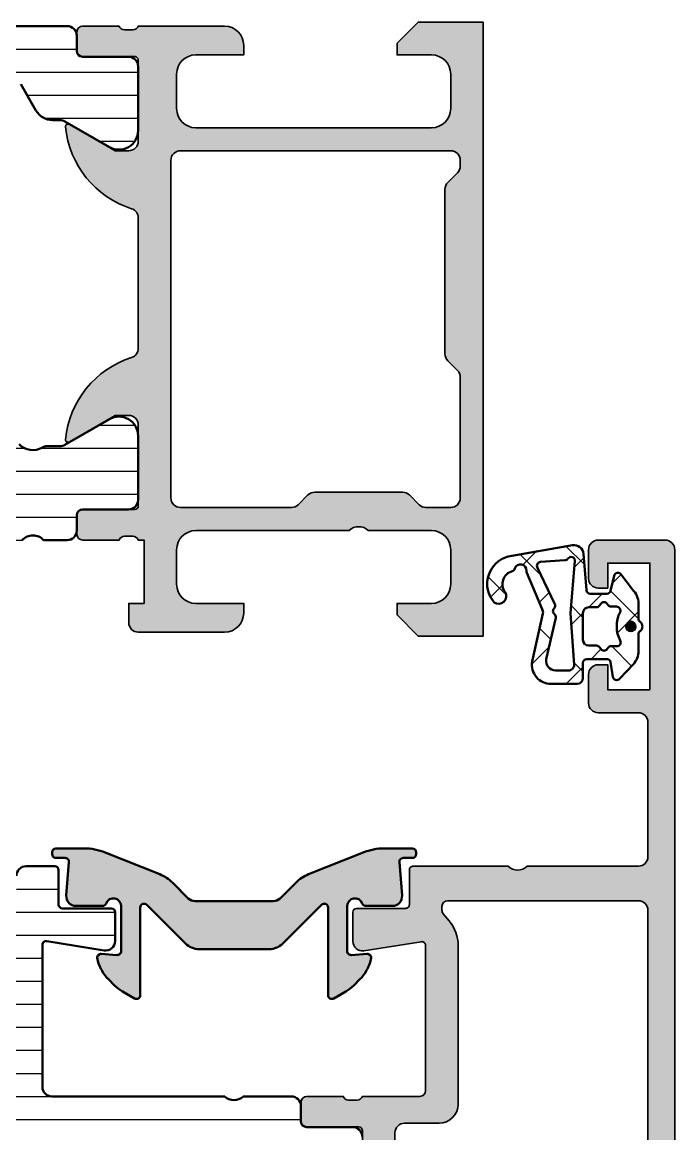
# Model space of a CAD drawing. Header units: millimetres. Extents: x 31 to 106, y 145 to 245.
# Drawn here: x 72.3 to 106.3, y 187.4 to 245.3 of the extents above; entities that cross this region are included whole.
import ezdxf

# ---------------------------------------------------------------- set-up
doc = ezdxf.new("R2010")
doc.units = ezdxf.units.MM
doc.linetypes.add('Durchgehend', pattern=[0])
for name, color, linetype, lineweight in [('S03_AL_Kontur', 255, 'Continuous', 35), ('S04_AL_Schraffur', 253, 'Continuous', 25), ('S05_EPDM_Kontur', 31, 'Continuous', 50), ('S06_EPDM_Schraffur', 43, 'Continuous', 25), ('S07_Isolation_Kontur', 91, 'Continuous', 50), ('S08_Isolation_Schraffur', 103, 'Continuous', 25), ('S09_KS_Kontur', 254, 'Continuous', 50), ('S23_Konstruktion_025', 7, 'Durchgehend', 25), ('S24_Konstruktion_050', 7, 'Durchgehend', 50), ('S27_Grau_13', 151, 'Continuous', 25)]:
    doc.layers.add(name, color=color, linetype=linetype, lineweight=lineweight)

msp = doc.modelspace()

# ---------------------------------------------------------------- hatches: boundary and pattern name
at = {"layer": 'S04_AL_Schraffur'}
h = msp.add_hatch(color=256, dxfattribs=at)
h.dxf.hatch_style = 1
h.paths.add_polyline_path([(96.31769418038735, 245.3286561877125), (92.91769418038736, 245.3286561877125), (91.81769418038735, 244.2286561877125), (91.81769418038735, 243.6286561877125), (93.61769418038735, 243.6286561877125, -0.4142135623730952), (94.61769418038735, 242.6286561877125), (94.61769418038735, 240.8286561877125, -0.4142135623730951), (93.61769418038735, 239.8286561877125), (81.31769418038735, 239.8286561877125, -0.4142135623730949), (80.31769418038735, 240.8286561877125), (80.31769418038735, 242.6286561877125, -0.4142135623730941), (81.31769418038735, 243.6286561877125), (83.81769418038735, 243.6286561877125), (83.81769418038735, 244.1286561877125, 0.4142135623730947), (82.81769418038735, 245.1286561877125), (78.31769418038735, 245.1286561877125, -0.3178372451957805), (78.03485146791273, 244.9286561877125), (77.60053689286197, 244.9286561877125, -0.3178372451957878), (77.31769418038735, 245.1286561877125), (75.41769418038739, 245.1286561877125, 0.4142135623730951), (75.11769418038735, 244.8286561877125), (75.11769418038736, 243.8386561877126, 0.4142135623730951), (75.4176941803874, 243.5386561877125), (78.11769418038735, 243.5386561877125, -0.4142135623730951), (78.31769418038735, 243.3386561877125), (78.31769418038735, 239.1286561877125, -0.4142135623730941), (77.81769418038735, 238.6286561877125), (77.11769418038736, 238.6286561877125), (74.7248738573598, 240.0101516453349, 0.6105378334010371), (74.51835869263799, 239.8770041083077, 0.2992013024098273), (77.97011316782806, 235.6048583005465, -0.3261337620560271), (78.31769418038735, 235.1286561877125), (78.31769418038735, 228.3286561877125, -0.3261337620560255), (77.97011316782806, 227.8524540748785, 0.2992013024098273), (74.51835869263799, 223.5803082671174, 0.6105378334010445), (74.7248738573598, 223.4471607300901), (77.11769418038735, 224.8286561877125), (77.81769418038735, 224.8286561877125, -0.4142135623730971), (78.31769418038735, 224.3286561877125), (78.31769418038735, 220.1186561877125, -0.4142135623730951), (78.11769418038735, 219.9186561877125), (75.41769418038739, 219.9186561877125, 0.4142135623730951), (75.11769418038735, 219.6186561877125), (75.11769418038735, 218.6286561877126, 0.414213562373096), (75.41769418038739, 218.3286561877125), (77.31769418038735, 218.3286561877125, -0.3178372451957818), (77.60053689286197, 218.5286561877125), (78.03485146791273, 218.5286561877125, -0.3178372451957825), (78.31769418038735, 218.3286561877125), (78.61769418038735, 218.3286561877125), (78.61769418038735, 215.0286561877125), (77.81769418038733, 215.0286561877125), (77.81769418038735, 214.0286561877125, 0.4142135623730931), (78.31769418038735, 213.5286561877125), (82.81769418038735, 213.5286561877125, 0.414213562373094), (83.81769418038735, 214.5286561877125), (83.81769418038735, 215.0286561877125), (81.31769418038735, 215.0286561877125, -0.414213562373094), (80.31769418038735, 216.0286561877125), (80.31769418038735, 217.8286561877125, -0.4142135623730956), (81.31769418038735, 218.8286561877125), (89.31769418038735, 218.8286561877125, -0.3999999999999995), (90.31769418038735, 218.8286561877125), (93.61769418038735, 218.8286561877125, -0.4142135623730946), (94.61769418038735, 217.8286561877125), (94.61769418038735, 216.0286561877125, -0.414213562373095), (93.61769418038735, 215.0286561877125), (91.81769418038735, 215.0286561877125), (91.81769418038735, 214.4286561877125), (92.91769418038734, 213.3286561877125), (96.31769418038735, 213.3286561877125)])
h.paths.add_polyline_path([(94.31769418038735, 228.0357629688991, 0.198912367379658), (94.46414078979407, 227.6822095783058), (94.97124757098062, 227.1751027971193, -0.1989123673796576), (95.11769418038735, 226.821549406526), (95.11769418038735, 220.5286561877125, -0.414213562373095), (94.61769418038735, 220.0286561877125), (93.3248009615739, 220.0286561877125, -0.1989123673796582), (92.97124757098062, 220.1751027971193), (92.46414078979407, 220.6822095783058, 0.1989123673796586), (92.1105873992008, 220.8286561877125), (87.5248009615739, 220.8286561877125, 0.1989123673796593), (87.17124757098063, 220.6822095783058), (86.66414078979408, 220.1751027971193, -0.1989123673796589), (86.3105873992008, 220.0286561877125), (80.51769418038735, 220.0286561877125, -0.414213562373094), (80.01769418038735, 220.5286561877125), (80.01769418038735, 238.1286561877125, -0.4142135623730962), (80.51769418038735, 238.6286561877125), (94.61769418038736, 238.6286561877125, -0.4142135623730966), (95.11769418038736, 238.1286561877125), (95.11769418038735, 237.835762968899, -0.1989123673796567), (94.97124757098062, 237.4822095783058), (94.46414078979409, 236.9751027971192, 0.1989123673796578), (94.31769418038735, 236.621549406526)], flags=16)
h = msp.add_hatch(color=256, dxfattribs=at)
h.dxf.hatch_style = 1
edge = h.paths.add_edge_path()
edge.add_line((102.9101012291487, 169.3286561877107), (101.8101012291487, 170.4286561877107))
edge.add_line((101.8101012291487, 170.4286561877107), (101.8101012291487, 171.0286561877107))
edge.add_line((101.8101012291487, 171.0286561877107), (103.6101012291487, 171.0286561877107))
edge.add_arc((103.6101012291487, 172.0286561877107), 1, -90.00000000000001, -1.272221872585407e-14)
edge.add_line((104.6101012291487, 172.0286561877107), (104.6101012291487, 173.8286561877107))
edge.add_arc((103.6101012291487, 173.8286561877107), 0.9999999999999991, 5.088887490341627e-14, 90.00000000000001)
edge.add_line((103.6101012291487, 174.8286561877107), (91.8101012291487, 174.8286561877107))
edge.add_arc((91.8101012291487, 173.8286561877107), 1.000000000000001, 89.9999999999999, 179.9999999999999)
edge.add_line((90.8101012291487, 173.8286561877107), (90.8101012291487, 172.0286561877107))
edge.add_arc((91.8101012291487, 172.0286561877107), 1, 180, 270.0000000000001)
edge.add_line((91.8101012291487, 171.0286561877107), (93.8101012291487, 171.0286561877107))
edge.add_line((93.8101012291487, 171.0286561877107), (93.8101012291487, 170.5286561877107))
edge.add_arc((92.8101012291487, 170.5286561877107), 1, -90, 0, ccw=False)
edge.add_line((92.8101012291487, 169.5286561877107), (89.0101012291487, 169.5286561877107))
edge.add_arc((88.72725851667408, 169.4286561877107), 0.3000000000000038, 19.47122063449103, 89.99999999999999)
edge.add_line((88.72725851667408, 169.7286561877107), (88.29294394162332, 169.7286561877107))
edge.add_arc((88.29294394162332, 169.4286561877107), 0.2999999999999996, 89.99999999999999, 160.5287793655094)
edge.add_line((88.01010122914869, 169.5286561877107), (86.11010122914873, 169.5286561877107))
edge.add_arc((86.11010122914874, 169.8286561877107), 0.3000000000000397, -180, -90, ccw=False)
edge.add_line((85.8101012291487, 169.8286561877107), (85.8101012291487, 170.8186561877106))
edge.add_arc((86.11010122914874, 170.8186561877106), 0.3000000000000398, 90, 180.0000000000001, ccw=False)
edge.add_line((86.11010122914874, 171.1186561877107), (88.8101012291487, 171.1186561877107))
edge.add_arc((88.8101012291487, 171.3186561877107), 0.2, -89.99999999999899, 1.90833280887811e-13)
edge.add_line((89.01010122914869, 171.3186561877107), (89.01010122914869, 175.5286561877107))
edge.add_arc((88.51010122914869, 175.5286561877107), 0.5000000000000036, 1.90833280887811e-13, 89.99999999999999)
edge.add_line((88.51010122914869, 176.0286561877107), (87.8101012291487, 176.0286561877107))
edge.add_line((87.8101012291487, 176.0286561877107), (85.41728090612115, 174.6471607300883))
edge.add_arc((85.348221013797, 174.766775972359), 0.1381197846482999, -185.62257755079315, -59.99999999999909, ccw=False)
edge.add_arc((90.18671009099651, 174.2904329465369), 5.000000000000004, 115.07877766414319, 174.3774224492065, ccw=False)
edge.add_arc((87.64352626319273, 179.724788107731), 1.000000000000001, -64.92122233585671, 53.80532707261618)
edge.add_arc((91.18671009099651, 184.5668794288845), 5.000000000000002, 185.6225775507934, 233.8053270726163, ccw=False)
edge.add_arc((86.348221013797, 184.0905364030624), 0.1381197846482951, 60.000000000000284, 185.6225775507939, ccw=False)
edge.add_line((86.41728090612115, 184.2101516453331), (88.8101012291487, 182.8286561877107))
edge.add_line((88.8101012291487, 182.8286561877107), (89.5101012291487, 182.8286561877107))
edge.add_arc((89.5101012291487, 183.3286561877107), 0.5000000000000018, -89.9999999999996, -1.272221872585407e-14)
edge.add_line((90.0101012291487, 183.3286561877107), (90.0101012291487, 187.5386561877107))
edge.add_arc((89.8101012291487, 187.5386561877107), 0.1999999999999957, -1.272221872585407e-14, 90.000000000001)
edge.add_line((89.8101012291487, 187.7386561877107), (87.11010122914874, 187.7386561877107))
edge.add_arc((87.11010122914874, 188.0386561877107), 0.3000000000000398, -180, -90, ccw=False)
edge.add_line((86.8101012291487, 188.0386561877107), (86.8101012291487, 189.0286561877107))
edge.add_arc((87.11010122914874, 189.0286561877107), 0.3000000000000398, 90, 180, ccw=False)
edge.add_line((87.11010122914874, 189.3286561877107), (89.0101012291487, 189.3286561877107))
edge.add_arc((89.29294394162332, 189.4286561877107), 0.3000000000000021, 199.4712206344901, 270)
edge.add_line((89.29294394162332, 189.1286561877107), (89.72725851667408, 189.1286561877107))
edge.add_arc((89.72725851667408, 189.4286561877107), 0.2999999999999972, -90.00000000000001, -19.47122063449035)
edge.add_line((90.0101012291487, 189.3286561877107), (93.0101012291487, 189.3286561877107))
edge.add_arc((93.0101012291487, 189.6286561877107), 0.2999999999999972, -90.00000000000001, -1.272221872585407e-14)
edge.add_line((93.3101012291487, 189.6286561877107), (93.3101012291487, 197.1963471477214))
edge.add_arc((93.1101012291487, 197.1963471477214), 0.1999999999999993, -1.272221872585407e-14, 99.0000000000005)
edge.add_line((93.07881433614065, 197.3938848158405), (90.08831846166882, 196.9202368004694))
edge.add_arc((90.01010122914872, 197.414080970767), 0.5000000000000018, -180, -81.00000000000023, ccw=False)
edge.add_line((89.5101012291487, 197.414080970767), (89.5101012291487, 198.9286561877107))
edge.add_arc((89.7101012291487, 198.9286561877107), 0.1999999999999993, 90, 180, ccw=False)
edge.add_line((89.7101012291487, 199.1286561877107), (92.2601012291487, 199.1286561877107))
edge.add_arc((92.2601012291487, 199.3286561877107), 0.1999999999999993, -90.00000000000001, -1.272221872585407e-14)
edge.add_line((92.4601012291487, 199.3286561877107), (92.4601012291487, 201.1286561877107))
edge.add_arc((92.6601012291487, 201.1286561877107), 0.1999999999999957, 89.99999999999898, 180, ccw=False)
edge.add_line((92.66010122914871, 201.3286561877107), (97.61010122914871, 201.3286561877107))
edge.add_arc((98.11010122914871, 201.8536561877107), 0.724999999999999, 226.3971810272963, 313.6028189727036)
edge.add_line((98.6101012291487, 201.3286561877107), (104.4101012291487, 201.3286561877107))
edge.add_arc((104.4101012291487, 201.8286561877107), 0.5, -89.99999999999991, -1.272221872585407e-14)
edge.add_line((104.9101012291487, 201.8286561877107), (104.9101012291487, 208.8286561877107))
edge.add_arc((104.4101012291487, 208.8286561877107), 0.5, -1.272221872585407e-14, 89.99999999999999)
edge.add_line((104.4101012291487, 209.3286561877107), (102.3101012291487, 209.3286561877107))
edge.add_arc((102.3101012291487, 209.8286561877107), 0.5, -180, -90, ccw=False)
edge.add_line((101.8101012291487, 209.8286561877107), (101.8101012291487, 211.3286561877107))
edge.add_arc((102.3101012291487, 211.3286561877107), 0.5000000000000036, 90.0000000000004, 180.0000000000008, ccw=False)
edge.add_line((102.3101012291487, 211.8286561877107), (102.8101012291487, 211.8286561877107))
edge.add_line((102.8101012291487, 211.8286561877107), (102.8101012291487, 210.5286561877107))
edge.add_line((102.8101012291487, 210.5286561877107), (105.0101012291487, 210.5286561877107))
edge.add_line((105.0101012291487, 210.5286561877107), (105.0101012291487, 217.1286561877107))
edge.add_line((105.0101012291487, 217.1286561877107), (102.8101012291487, 217.1286561877107))
edge.add_line((102.8101012291487, 217.1286561877107), (102.8101012291487, 215.8286561877107))
edge.add_line((102.8101012291487, 215.8286561877107), (102.3101012291487, 215.8286561877107))
edge.add_arc((102.3101012291487, 216.3286561877107), 0.5, -180, -90, ccw=False)
edge.add_line((101.8101012291487, 216.3286561877107), (101.8101012291487, 217.8286561877107))
edge.add_arc((102.3101012291487, 217.8286561877107), 0.5, 90, 180, ccw=False)
edge.add_line((102.3101012291487, 218.3286561877107), (105.8101012291487, 218.3286561877107))
edge.add_arc((105.8101012291487, 217.8286561877107), 0.5, 7.958078640513122e-13, 90.0000000000004, ccw=False)
edge.add_line((106.3101012291487, 217.8286561877107), (106.3101012291487, 169.3286561877107))
edge.add_line((106.3101012291487, 169.3286561877107), (102.9101012291487, 169.3286561877107))
edge = h.paths.add_edge_path(flags=16)
edge.add_arc((104.4101012291487, 199.0286561877107), 0.4999999999999982, -1.272221872585407e-14, 90.00000000000018)
edge.add_line((104.4101012291487, 199.5286561877107), (94.4601012291487, 199.5286561877107))
edge.add_arc((94.4601012291487, 199.2286561877107), 0.2999999999999972, 89.99999999999999, 180)
edge.add_line((94.16010122914871, 199.2286561877107), (94.16010122914871, 199.0378472579906))
edge.add_arc((94.46010122914869, 199.0378472579906), 0.2999999999999883, 180.0000000000007, 220.0000000000018)
edge.add_line((94.23028789621301, 198.8450109750846), (94.54219011538666, 198.4733003848463))
edge.add_arc((93.0101012291487, 197.1877251654732), 1.999999999999998, 1.1368683772161603e-13, 39.999999999999886, ccw=False)
edge.add_line((95.0101012291487, 197.1877251654732), (95.0101012291487, 188.9286561877107))
edge.add_arc((94.0101012291487, 188.9286561877107), 1, -90, 0, ccw=False)
edge.add_line((94.0101012291487, 187.9286561877107), (92.2101012291487, 187.9286561877107))
edge.add_arc((92.2101012291487, 187.4286561877107), 0.5, 89.99999999999999, 180)
edge.add_line((91.7101012291487, 187.4286561877107), (91.7101012291487, 176.5286561877107))
edge.add_arc((92.2101012291487, 176.5286561877107), 0.5, 179.9999999999999, 270)
edge.add_line((92.2101012291487, 176.0286561877107), (104.4101012291487, 176.0286561877107))
edge.add_arc((104.4101012291487, 176.5286561877107), 0.5, -90.00000000000001, -1.272221872585407e-14)
edge.add_line((104.9101012291487, 176.5286561877107), (104.9101012291487, 199.0286561877107))
at = {"layer": 'S06_EPDM_Schraffur'}
h = msp.add_hatch(dxfattribs=at)
h.set_pattern_fill('NETZ', color=256, scale=2, angle=-45.00000000000001)
h.set_pattern_definition([(315, (102.81761119034, 215.8283097451517), (1.414213562373095, 1.414213562373095), []), (44.99999999999999, (102.81761119034, 215.8283097451517), (-1.414213562373095, 1.414213562373095), [])])
h.paths.add_polyline_path([(104.112269560799, 215.7494950699658), (103.4998728621521, 216.5503135504358, 0.6341571971655402), (103.1461828850934, 216.4740506285954), (102.9266744385138, 215.528518115757), (101.7157028574576, 215.5285181157571), (101.5556077212248, 217.606704421221, 0.4427654286969734), (100.9708317214268, 218.0608044362989), (97.61164219033999, 217.4725041157571, 0.5553987798016846), (96.88935282077485, 215.0765231319065, 0.8049705974471792), (97.45357019055095, 215.6136514946328, -0.5326905388769916), (97.8336616054837, 216.7059154450968, 0.2329840165070141), (97.95513518646882, 216.8343644000296, -0.9228385714858163), (98.57186354775843, 216.7249578343126, 0.1240805982827088), (98.58662159114523, 216.6283188374834), (99.44887448801823, 214.580005096186), (98.87213920130068, 212.002162293424, 0.4663076581549991), (99.85694695431292, 210.828514115757), (101.21760319034, 210.828514115757, 0.4142135623731368), (101.5176031903401, 211.1285141157572), (101.51760319034, 211.92852374432, -0.4142135623731447), (101.71760319034, 212.1285237443201), (102.9335277326845, 212.12852374432), (103.0830472006916, 211.1980408864653, 0.6233693057503813), (103.4265021499561, 211.0930697606018), (104.1475518385826, 211.863099556744, 0.1903920438502836), (104.41761119034, 212.5466100907105), (104.41761119034, 213.5454594032825, 0.7071067811865975), (104.4176111903399, 214.1111448282319), (104.4176111903399, 215.0301552696272, 0.203452299423669)])
h.paths.add_polyline_path([(102.8264612287378, 214.9438014447581), (102.7772816957046, 215.0133579206899, 0.6603784506514715), (102.4128135805733, 214.9634202500576, -0.3201302639135086), (102.2237033129139, 214.8285148478807), (101.81760319034, 214.8285148478807, 0.4142135623730616), (101.5176031903401, 214.5285148478808), (101.51760319034, 213.1280893836336, 1.124557674372985), (102.0976128208149, 212.7833349562027, -0.4338865650576509), (102.3870074132297, 212.743552671392), (102.4579284871757, 212.6432463108245, 0.7859753173719325), (102.8147517093811, 212.7973394989978), (103.2891095287908, 212.7973394989978, 0.563434605958761), (103.4663604937288, 213.0899790986744, -0.2410849356643282), (103.4538436183063, 214.569637015279, 1.193377207135259), (103.1058973518403, 214.8964355174367, -0.4154152241140796)], flags=16)
h.paths.add_polyline_path([(104.01761119034, 213.5783021157571, -1), (104.01761119034, 214.0783021157571, -1)], flags=16)
h.paths.add_polyline_path([(100.8710800382794, 214.5259440161884), (101.0551810242471, 211.8699037088915, -0.4553580963859353), (100.7580499057487, 211.5285141157571), (100.0952976728317, 211.5285141157571, -0.4663076581549696), (99.60289379632565, 212.1153382045905), (100.1033122876091, 214.2794721079131, 1.20825016794585), (99.88108966932377, 214.7086527958025, 0.5793050686200585), (100.0341151541052, 215.0200825078526), (99.15451303414687, 216.8835619557071, -0.5736552250319467), (99.30415499481059, 217.1947461530293), (100.5872947992178, 217.2803787610059, 0.2262349462175074), (100.73620517563, 217.3668087575944, -0.7374454539017409), (101.1012811058897, 217.2538931375549)], flags=16)
at = {"layer": 'S08_Isolation_Schraffur'}
h = msp.add_hatch(dxfattribs=at)
h.set_pattern_fill('LINIE', color=256, scale=1.2, angle=-1.272221872585407e-14)
h.set_pattern_definition([(360, (61.06769418038735, 245.1286561877125), (3.399323338588787e-16, 1.2), [])])
h.paths.add_polyline_path([(72.97901904579254, 240.7286561877125, 0.267949192431127), (73.84504444957699, 240.2286561877125), (74.23243829206159, 240.2286561877125, -0.1316524975874004), (74.4824382920616, 240.1616688896047), (76.80769418038734, 238.8191817765451, 0.5773502691896268), (78.30769418038736, 239.6852071803295), (78.30769418038736, 243.0286561877125, 0.4142135623730951), (77.80769418038734, 243.5286561877125), (75.40769418038735, 243.5286561877125, -0.4142135623730958), (75.10769418038734, 243.8286561877125), (75.10769418038734, 244.6286561877125, 0.4142135623730951), (74.60769418038734, 245.1286561877125), (47.52769418038735, 245.1286561877125, 0.4142135623730935), (47.02769418038735, 244.6286561877125), (47.02769418038735, 243.8286561877125, -0.4142135623730935), (46.72769418038735, 243.5286561877125), (44.32769418038735, 243.5286561877125, 0.4142135623730966), (43.82769418038735, 243.0286561877125), (43.82769418038735, 239.6852071803295, 0.5773502691896255), (45.32769418038734, 238.8191817765451), (47.6529500687131, 240.1616688896047, -0.1316524975873947), (47.9029500687131, 240.2286561877125), (48.29034391119773, 240.2286561877125, 0.2679491924311212), (49.15636931498216, 240.7286561877125), (49.94398391825275, 242.0928446973604, -0.2646477754690327), (51.65137296201445, 243.0926926409315), (54.56769418038735, 243.1286561877125), (67.56769418038735, 243.1286561877125), (70.48401539876025, 243.0926926409315, -0.264647775469033), (72.19140444252194, 242.0928446973604)])
h = msp.add_hatch(dxfattribs=at)
h.set_pattern_fill('LINIE', color=256, scale=1.2, angle=180)
h.set_pattern_definition([(180, (61.01769418038734, 218.3261499062658), (-3.399323338588787e-16, -1.2), [])])
h.paths.add_polyline_path([(47.8029500687131, 223.2261499062658, -0.1316524975873974), (47.55295006871309, 223.2931372043736), (45.22769418038735, 224.6356243174332, 0.5773502691896261), (43.72769418038735, 223.7695989136488), (43.72769418038734, 220.4261499062658, 0.414213562373095), (44.22769418038734, 219.9261499062658), (46.62769418038734, 219.9261499062658, -0.4142135623730947), (46.92769418038734, 219.6261499062658), (46.92769418038734, 218.8261499062658, 0.4142135623730955), (47.42769418038735, 218.3261499062658), (48.26769418038734, 218.3261499062658), (48.26769418038734, 218.3286561877125, 0.02504709114045534), (48.31769418038734, 218.3261499062658, -0.41421356237309), (48.51769418038734, 218.1261499062658), (48.51769418038734, 214.0261499062658, 0.4142135623730965), (49.01769418038735, 213.5261499062658), (49.92424974697201, 213.5261499062658, 0.3394542588633713), (50.89017557326106, 214.2673308611633), (51.00917563695961, 214.7114451449902, 0.4931454260313071), (50.76769418038734, 215.0261499062658), (50.01769418038734, 215.0261499062658), (50.01769418038734, 217.3261499062658, -0.4142135623730954), (51.01769418038734, 218.3261499062658), (54.01769418038734, 218.3261499062658, -0.4142135623730951), (55.01769418038735, 217.3261499062658), (55.01769418038735, 215.0261499062658), (54.26769418038734, 215.0261499062658, 0.4931454260313065), (54.02621272381508, 214.7114451449902), (54.14521278751362, 214.2673308611633, 0.3394542588633756), (55.11113861380269, 213.5261499062658), (56.42424974697202, 213.5261499062658, 0.3394542588633764), (57.39017557326108, 214.2673308611633), (57.50917563695961, 214.7114451449902, 0.4931454260313008), (57.26769418038735, 215.0261499062658), (56.51769418038735, 215.0261499062658), (56.51769418038735, 217.8261499062658, -0.4142135623730953), (57.01769418038735, 218.3261499062658), (66.71769418038734, 218.3261499062658, -0.4142135623730948), (67.21769418038734, 217.8261499062658), (67.21769418038734, 215.0261499062658), (66.46769418038734, 215.0261499062658, 0.4931454260313027), (66.22621272381508, 214.7114451449902), (66.34521278751362, 214.2673308611633, 0.3394542588633759), (67.31113861380268, 213.5261499062658), (70.71769418038734, 213.5261499062658), (70.71769418038734, 215.0261499062658), (69.71769418038734, 215.0261499062658), (69.71769418038734, 217.8261499062658, -0.4142135623730951), (70.21769418038734, 218.3261499062658), (72.25867718601239, 218.3261499062658, -0.4472135954999584), (73.37671117476229, 218.3261499062658), (73.71769418038733, 218.3261499062658, 0.0250470911404609), (73.76769418038735, 218.3286561877125), (73.76769418038735, 218.3261499062658), (74.60769418038734, 218.3261499062658, 0.4142135623730945), (75.10769418038734, 218.8261499062658), (75.10769418038734, 219.6261499062658, -0.4142135623730935), (75.40769418038735, 219.9261499062658), (77.80769418038734, 219.9261499062658, 0.4142135623730958), (78.30769418038734, 220.4261499062658), (78.30769418038734, 223.7695989136488, 0.5773502691896258), (76.80769418038734, 224.6356243174332), (74.48243829206159, 223.2931372043736, -0.1316524975873963), (74.23243829206159, 223.2261499062658), (73.56602565774213, 223.2261499062658, 0.1313259594334767), (73.31658183195721, 223.1594832395992, -0.3418863450050346), (72.10355133753306, 223.3261499062658, 0.2015127546239948), (71.38940849467878, 223.6261499062658), (70.61769418038735, 223.6261499062658, -0.4142135623730955), (70.31769418038735, 223.9261499062658), (70.31769418038735, 227.2261499062658, 1), (69.51769418038735, 227.2261499062658), (69.51769418038735, 225.2261499062658, -0.4142135623730951), (69.21769418038735, 224.9261499062658), (69.01769418038735, 224.9261499062658, 1), (69.01769418038735, 224.3261499062658), (69.21769418038734, 224.3261499062658, -0.4142135623730955), (69.51769418038734, 224.0261499062658), (69.51769418038735, 220.8635752600964, -0.4069560149708261), (69.03011402366454, 220.3637295364047), (67.51769418038735, 220.3261499062658), (55.51769418038737, 220.3261499062658, -0.4142135623730931), (54.51769418038737, 221.3261499062658), (54.51769418038735, 224.0261499062658, -0.4142135623730966), (54.81769418038735, 224.3261499062658), (55.01769418038735, 224.3261499062658, 1), (55.01769418038735, 224.9261499062658), (54.81769418038735, 224.9261499062658, -0.4142135623730973), (54.51769418038735, 225.2261499062658), (54.51769418038735, 227.2261499062658, 1), (53.71769418038734, 227.2261499062658), (53.71769418038734, 220.6535745892182, -0.4215085466203933), (53.41024227442102, 220.3536671550032), (51.61458623792378, 220.3982844548939, -0.2613037072498511), (49.93221480346366, 221.397667349661), (49.16521504179414, 222.7261499062658, 0.2679491924311232), (48.2991896380097, 223.2261499062658)])
h = msp.add_hatch(dxfattribs=at)
h.set_pattern_fill('LINIE', color=256, scale=1.2, angle=-1.272221872585407e-14)
h.set_pattern_definition([(360, (66.5101012291481, 189.3286561877109), (3.399323338588787e-16, 1.2), [])])
h.paths.add_polyline_path([(73.8101012291481, 189.3286561877109, -0.4142135623730949), (73.3101012291481, 189.8286561877109), (73.3101012291481, 197.2286561877109, -0.4627606305581523), (73.54253004079543, 197.4260096071775), (76.52902920002981, 196.9352726390445, 0.4627606305581504), (77.1101012291481, 197.4286561877109), (77.1101012291481, 198.9286561877109, 0.414213562373095), (76.9101012291481, 199.1286561877109), (74.36010122914811, 199.1286561877109, -0.4142135623730952), (74.16010122914811, 199.3286561877109), (74.16010122914811, 201.1286561877109, 0.4142135623730899), (73.96010122914811, 201.3286561877109), (72.46010122914811, 201.3286561877109, 0.414213562373096), (71.96010122914811, 200.8286561877109), (71.96010122914811, 199.4286561877109, -0.4142135623730935), (71.66010122914811, 199.1286561877109), (70.2601012291481, 199.1286561877109, -0.4142135623730951), (69.96010122914811, 199.4286561877109), (69.96010122914811, 200.4286561877109, 0.4142135623731051), (69.4601012291481, 200.9286561877109), (68.43980266469983, 200.9286561877109, 0.01077801175281386), (52.32396227914062, 199.2003754868346, 0.3459938938897501), (51.5601012291481, 198.2286561877109), (51.5601012291481, 189.8286561877109, -0.4142135623730929), (51.0601012291481, 189.3286561877109), (46.72010122914811, 189.3286561877109, 0.4142135623730986), (46.22010122914811, 188.8286561877109), (46.22010122914811, 188.0286561877109, -0.4142135623730996), (45.92010122914811, 187.7286561877109), (43.52010122914811, 187.7286561877109, 0.414213562373097), (43.02010122914811, 187.2286561877109), (43.0201012291481, 183.8852071803279, 0.577350269189627), (44.5201012291481, 183.0191817765435), (46.96138252125833, 184.4286561877109), (47.54159668677038, 184.4286561877108, 0.267949192431155), (48.40762209055494, 184.9286561877108), (49.11327401670755, 186.150881176266, -0.2627698868176775), (50.80661855815617, 187.1505065974295), (60.01010122914808, 187.3286561877109), (73.01010122914809, 187.3286561877109), (79.32480075494905, 187.1429297310697, -0.4056275268475895), (79.8101012291481, 186.6431458538375), (79.8101012291481, 184.5286561877109, 0.4142135623730951), (80.3101012291481, 184.0286561877109), (81.8101012291481, 184.0286561877109, 0.6722565926172234), (82.38162453826284, 184.7572655113568, -1.210957571255338), (84.3101012291481, 185.1286561877109), (84.3101012291481, 184.9286561877108, 0.4142135623731172), (84.81010122914813, 184.4286561877108), (86.0588199370379, 184.4286561877109), (88.5001012291481, 183.0191817765435, 0.5773502691896271), (90.0001012291481, 183.8852071803279), (90.0001012291481, 187.2286561877109, 0.4142135623730944), (89.5001012291481, 187.7286561877109), (87.1001012291481, 187.7286561877109, -0.4142135623730904), (86.80010122914811, 188.0286561877109), (86.8001012291481, 188.8286561877109, 0.4142135623730931), (86.3001012291481, 189.3286561877109), (83.79999917770473, 189.3286561877109, -0.4082482904638645), (82.82020328059147, 189.3286561877109)])
h.paths.add_polyline_path([(71.5101012291481, 189.8286561877109, -0.4142135623730951), (71.0101012291481, 189.3286561877109), (55.65928568332578, 189.3286561877109, -0.7805831932101502), (55.56508330708189, 189.7050815609144), (69.46820312484668, 197.1286561877109), (71.0101012291481, 197.1286561877109, -0.4142135623730951), (71.5101012291481, 196.6286561877109)], flags=16)
h.paths.add_polyline_path([(67.99560716975782, 198.1561612369669), (53.85430360539198, 190.6054083335707, -0.566348922232837), (53.5601012291481, 190.7818337067742), (53.56010122914816, 197.5056882635093, -0.3782394917421361), (53.99807872254424, 198.0018265594256, -0.008221414753644544), (66.24454676483998, 199.3286561877109), (67.7601012291481, 199.3286561877109, -0.4142135623730952), (68.2601012291481, 198.8286561877109), (68.2601012291481, 198.5972246699757, -0.2768547107300964)], flags=16)
at = {"layer": 'S09_KS_Kontur'}
h = msp.add_hatch(color=256, dxfattribs=at)
h.dxf.hatch_style = 1
h.paths.add_polyline_path([(104.01761119034, 213.5783021157571, 1), (104.01761119034, 214.0783021157571, 1)])
at = {"layer": 'S27_Grau_13'}
h = msp.add_hatch(color=256, dxfattribs=at)
h.dxf.hatch_style = 1
h.paths.add_polyline_path([(87.8781780490408, 199.3147150761288, -0.6681786379194623), (88.21959940527813, 199.1732937198922), (88.21959940527631, 194.6061364323668, 0.5773502691898631), (88.5195994052774, 194.43293135161), (89.14157059051104, 194.7920265828343, 0.06554346281516127), (89.55578415288437, 195.1098638280291), (89.88341465766825, 195.437494332813, 0.06554346281674822), (90.20125190286853, 195.8517078951954), (90.23231625041444, 195.9055129234494, 0.08728491501727431), (90.46959940527813, 196.556623622324, 0.4348123749476054), (90.25564811052936, 196.7561364323665), (89.43355070002508, 196.698649781345, -0.4348123749609782), (89.21959940527631, 196.8981625913966), (89.21959940527631, 199.2561364323665, -0.8430389971069334), (89.99672302190993, 199.3894697656997, 0.3178372451955923), (90.18528483022601, 199.2561364323665), (91.5795994052769, 199.2561364323665, 0.437494036481838), (92.07804684779876, 199.7955083391371), (91.94022042826691, 201.54038766966, -0.4374940364817945), (92.13959940527639, 201.7561364323683), (92.61959940527595, 201.7561364323665, 0.4142135623737612), (92.81959940527668, 201.9561364323672), (92.81959940527668, 202.0561364323657, 0.4142135623752282), (92.61959940527595, 202.2561364323683), (91.15591955704804, 202.2561364323665, 0.09518313166744093), (90.04430343623244, 202.0425875085457), (87.20178121143181, 200.90860257844, 0.1018018116236632), (86.52864506293372, 200.4651820900253), (85.71604601468425, 199.6525830417741, -0.1989123673798723), (85.36249262409001, 199.5061364323665), (81.27670618646334, 199.5061364323665, -0.1989123673799489), (80.9231527958691, 199.6525830417741), (80.11055374761963, 200.4651820900253, 0.101801811623486), (79.43741759912336, 200.90860257844), (76.59489537432091, 202.0425875085457, 0.09518313166760553), (75.4832792535035, 202.2561364323665), (74.0195994052774, 202.2561364323683, 0.4142135623730978), (73.81959940527668, 202.0561364323676), (73.81959940527668, 201.9561364361398, 0.4142135678988758), (74.0195994052774, 201.7561364323665), (74.49959940527697, 201.7561364323683, -0.4374940364812336), (74.69897838228644, 201.54038766966), (74.5611519627546, 199.7955083391371, 0.4374940364815904), (75.05959940527646, 199.2561364323665), (76.45391398032734, 199.2561364323665, 0.317837245196581), (76.64247578864524, 199.3894697656997, -0.8430389971004737), (77.41959940527704, 199.2561364323665), (77.41959940527704, 196.8981625913966, -0.4348123749608269), (77.20564811052827, 196.698649781345), (76.38355070002399, 196.7561364323665, 0.4348123749469876), (76.16959940527522, 196.556623622324, 0.08728491501350695), (76.40688256012436, 195.9055129234748), (76.43794690766845, 195.8517078952227, 0.06554346282039486), (76.7557841528851, 195.437494332813), (77.08341465766716, 195.1098638280309, 0.06554346281529141), (77.4976282200405, 194.7920265828343), (78.11959940527595, 194.43293135161, 0.5773502691895098), (78.41959940527704, 194.6061364323668), (78.41959940527522, 199.1732937198922, -0.6681786379194048), (78.76102076151255, 199.3147150761288), (80.77670618646334, 197.2990296511798, 0.1989123673796314), (81.48381296765001, 197.0061364323665), (85.15538584290334, 197.0061364323665, 0.1989123673797752), (85.86249262409001, 197.2990296511798)])

# ---------------------------------------------------------------- linework, layer by layer
at = {"layer": 'S03_AL_Kontur'}
for points in [[(92.91769418038734, 213.3286561877125), (91.81769418038735, 214.4286561877125), (91.81769418038735, 215.0286561877125), (93.61769418038735, 215.0286561877125, 0.414213562373095), (94.61769418038735, 216.0286561877125), (94.61769418038735, 217.8286561877125, 0.414213562373095), (93.61769418038735, 218.8286561877125), (90.31769418038735, 218.8286561877125, 0.4), (89.31769418038735, 218.8286561877125), (81.31769418038735, 218.8286561877125, 0.414213562373095), (80.31769418038735, 217.8286561877125), (80.31769418038735, 216.0286561877125, 0.414213562373095), (81.31769418038735, 215.0286561877125), (83.81769418038735, 215.0286561877125), (83.81769418038735, 214.5286561877125, -0.414213562373095), (82.81769418038735, 213.5286561877125), (78.31769418038735, 213.5286561877125, -0.4142135623730951), (77.81769418038733, 214.0286561877125), (77.81769418038733, 215.0286561877125), (78.61769418038735, 215.0286561877125), (78.61769418038735, 218.3286561877125), (78.31769418038735, 218.3286561877125, 0.3178372451957825), (78.03485146791273, 218.5286561877125), (77.60053689286197, 218.5286561877125, 0.317837245195783), (77.31769418038735, 218.3286561877125), (75.41769418038739, 218.3286561877125, -0.4142135623730994), (75.11769418038735, 218.6286561877126), (75.11769418038735, 219.6186561877125, -0.414213562373095), (75.41769418038739, 219.9186561877125), (78.11769418038735, 219.9186561877125, 0.414213562373095), (78.31769418038735, 220.1186561877125), (78.31769418038735, 224.3286561877125, 0.414213562373095), (77.81769418038735, 224.8286561877125), (77.11769418038735, 224.8286561877125), (74.7248738573598, 223.4471607300901, -0.6105378334010445), (74.51835869263799, 223.5803082671174, -0.2992013024098273), (77.97011316782806, 227.8524540748785, 0.3261337620560254), (78.31769418038735, 228.3286561877125), (78.31769418038735, 235.1286561877125, 0.326133762056025), (77.97011316782806, 235.6048583005465, -0.2992013024098275), (74.51835869263799, 239.8770041083077, -0.6105378334010509), (74.7248738573598, 240.0101516453349), (77.11769418038736, 238.6286561877125), (77.81769418038735, 238.6286561877125, 0.414213562373095), (78.31769418038735, 239.1286561877125), (78.31769418038735, 243.3386561877125, 0.414213562373095), (78.11769418038735, 243.5386561877125), (75.4176941803874, 243.5386561877125, -0.414213562373095), (75.11769418038735, 243.8386561877126), (75.11769418038735, 244.8286561877125, -0.414213562373095), (75.41769418038739, 245.1286561877125), (77.31769418038735, 245.1286561877125, 0.3178372451957844), (77.60053689286197, 244.9286561877125), (78.03485146791273, 244.9286561877125, 0.3178372451957838), (78.31769418038735, 245.1286561877125), (82.81769418038735, 245.1286561877125, -0.414213562373095), (83.81769418038735, 244.1286561877125), (83.81769418038735, 243.6286561877125), (81.31769418038735, 243.6286561877125, 0.414213562373095), (80.31769418038735, 242.6286561877125), (80.31769418038735, 240.8286561877125, 0.414213562373095), (81.31769418038735, 239.8286561877125), (93.61769418038735, 239.8286561877125, 0.4142135623730947), (94.61769418038735, 240.8286561877125), (94.61769418038735, 242.6286561877125, 0.414213562373095), (93.61769418038735, 243.6286561877125), (91.81769418038735, 243.6286561877125), (91.81769418038735, 244.2286561877125), (92.91769418038736, 245.3286561877125), (96.31769418038735, 245.3286561877125), (96.31769418038735, 213.3286561877125)], [(95.11769418038736, 238.1286561877125, 0.414213562373095), (94.61769418038736, 238.6286561877125), (80.51769418038735, 238.6286561877125, 0.414213562373095), (80.01769418038735, 238.1286561877125), (80.01769418038735, 220.5286561877125, 0.414213562373095), (80.51769418038735, 220.0286561877125), (86.3105873992008, 220.0286561877125, 0.198912367379658), (86.66414078979408, 220.1751027971193), (87.17124757098063, 220.6822095783058, -0.198912367379658), (87.5248009615739, 220.8286561877125), (92.1105873992008, 220.8286561877125, -0.198912367379658), (92.46414078979407, 220.6822095783058), (92.97124757098062, 220.1751027971193, 0.198912367379658), (93.3248009615739, 220.0286561877125), (94.61769418038735, 220.0286561877125, 0.414213562373095), (95.11769418038735, 220.5286561877125), (95.11769418038735, 226.821549406526, 0.1989123673796578), (94.97124757098062, 227.1751027971193), (94.46414078979407, 227.6822095783058, -0.1989123673796588), (94.31769418038735, 228.0357629688991), (94.31769418038735, 236.621549406526, -0.198912367379658), (94.46414078979409, 236.9751027971192), (94.97124757098062, 237.4822095783058, 0.198912367379658), (95.11769418038735, 237.835762968899)], [(104.9101012291487, 199.0286561877107, 0.414213562373095), (104.4101012291487, 199.5286561877107), (94.4601012291487, 199.5286561877107, 0.414213562373095), (94.16010122914871, 199.2286561877107), (94.1601012291487, 199.0378472579906, 0.1763269807084703), (94.23028789621301, 198.8450109750846), (94.54219011538666, 198.4733003848463, -0.1763269807084643), (95.0101012291487, 197.1877251654732), (95.0101012291487, 188.9286561877107, -0.414213562373095), (94.0101012291487, 187.9286561877107), (92.2101012291487, 187.9286561877107, 0.414213562373095), (91.7101012291487, 187.4286561877107), (91.7101012291487, 176.5286561877107, 0.414213562373095), (92.2101012291487, 176.0286561877107), (104.4101012291487, 176.0286561877107, 0.414213562373095), (104.9101012291487, 176.5286561877107)]]:
    msp.add_lwpolyline(points, format="xyb", close=True, dxfattribs=at)
msp.add_lwpolyline([(90.0101012291487, 183.3286561877107), (90.0101012291487, 187.5386561877107, 0.414213562373095), (89.8101012291487, 187.7386561877107), (87.11010122914874, 187.7386561877107, -0.414213562373095), (86.8101012291487, 188.0386561877107), (86.8101012291487, 189.0286561877107, -0.414213562373095), (87.11010122914874, 189.3286561877107), (89.0101012291487, 189.3286561877107, 0.3178372451957844), (89.29294394162332, 189.1286561877107), (89.72725851667408, 189.1286561877107, 0.3178372451957838), (90.0101012291487, 189.3286561877107), (93.0101012291487, 189.3286561877107, 0.414213562373095), (93.3101012291487, 189.6286561877107), (93.3101012291487, 197.1963471477214, 0.4610063144273195), (93.07881433614065, 197.3938848158405), (90.08831846166882, 196.9202368004694, -0.4610063144273173), (89.5101012291487, 197.414080970767), (89.5101012291487, 198.9286561877107, -0.414213562373095), (89.7101012291487, 199.1286561877107), (92.2601012291487, 199.1286561877107, 0.414213562373095), (92.4601012291487, 199.3286561877107), (92.4601012291487, 201.1286561877107, -0.4142135623731015), (92.66010122914871, 201.3286561877107), (97.61010122914871, 201.3286561877107, 0.4000000000000009), (98.6101012291487, 201.3286561877107), (104.4101012291487, 201.3286561877107, 0.414213562373095), (104.9101012291487, 201.8286561877107), (104.9101012291487, 208.8286561877107, 0.414213562373095), (104.4101012291487, 209.3286561877107), (102.3101012291487, 209.3286561877107, -0.414213562373095), (101.8101012291487, 209.8286561877107), (101.8101012291487, 211.3286561877107, -0.414213562373095), (102.3101012291487, 211.8286561877107), (102.8101012291487, 211.8286561877107), (102.8101012291487, 210.5286561877107), (105.0101012291487, 210.5286561877107), (105.0101012291487, 217.1286561877107), (102.8101012291487, 217.1286561877107), (102.8101012291487, 215.8286561877107), (102.3101012291487, 215.8286561877107, -0.414213562373095), (101.8101012291487, 216.3286561877107), (101.8101012291487, 217.8286561877107, -0.414213562373095), (102.3101012291487, 218.3286561877107), (105.8101012291487, 218.3286561877107, -0.414213562373095), (106.3101012291487, 217.8286561877107), (106.3101012291487, 169.3286561877107)], format="xyb", dxfattribs=at)
at = {"layer": 'S05_EPDM_Kontur'}
for points in [[(102.9626052933016, 215.6832902529817), (103.1461828850934, 216.4740506285954, -0.6341571971655282), (103.4998728621521, 216.5503135504358), (104.112269560799, 215.7494950699658, -0.203452299423669), (104.4176111903399, 215.0301552696272), (104.4176111903399, 214.2283021157573, 0.2360679774998283), (104.49761119034, 214.0683021157572, -0.5000000000000028), (104.49761119034, 213.5883021157571, 0.2360679774998494), (104.41761119034, 213.4283021157571), (104.41761119034, 212.5466100907106, -0.1903920438502543), (104.1475518385827, 211.8630995567441), (103.4265021499561, 211.0930697606018, -0.623369305750359), (103.0830472006916, 211.1980408864653), (102.9605669134723, 211.9602547252498, 0.3682809726900922), (102.7631000938563, 212.12852374432), (101.71760319034, 212.1285237443201, 0.414213562373054), (101.51760319034, 211.92852374432), (101.5176031903401, 211.1285141157572, -0.4142135623730674), (101.21760319034, 210.828514115757), (99.85694695431289, 210.828514115757, -0.4663076581549918), (98.87213920130068, 212.002162293424), (99.4329742759989, 214.5089356678704, 0.1943803091377386), (99.38624322186172, 214.7287879922116), (98.58662159114522, 216.6283188374834, -0.1240805982827332), (98.57186354775843, 216.7249578343127, 0.9071511080963035), (97.9580269998187, 216.8446980581879, -0.2471723312518191), (97.83366160548367, 216.7059154450968, 0.5326905388769989), (97.45357019055098, 215.6136514946328, -0.8049705974471585), (96.88935282077483, 215.0765231319065, -0.5553987798016824), (97.61164219033999, 217.4725041157571), (100.9708317214269, 218.0608044362989, -0.442765428696977), (101.5556077212248, 217.606704421221), (101.7016384855252, 215.7110869672075, 0.3888787318530058), (101.9008774251435, 215.5285181157571), (102.7677862992874, 215.528518115757, 0.3488735622162982)], [(99.30985335740928, 217.1951264433522, 0.583182763396857), (99.15451303414687, 216.8835619557071), (100.0341151541052, 215.0200825078526, -0.3561593751153267), (100.0111647204735, 214.7682730214579, 0.4460614188439155), (100.0301862691796, 214.4712519296019, -0.2761214912888708), (100.1033122876091, 214.2794721079131), (99.60289379632565, 212.1153382045905, 0.4663076581550322), (100.0952976728318, 211.5285141157571), (100.7580499057486, 211.5285141157571, 0.4142135623731782), (101.0580499057486, 211.8285141157571), (100.8710800382794, 214.5259440161884), (101.1012811058897, 217.2538931375548, 0.737445453901833), (100.73620517563, 217.3668087575943, -0.2337516465743127), (100.581596436619, 217.279998470683)], [(102.7843822558536, 212.6532889019319), (102.8264612287377, 212.712802786756, -0.2434870669040378), (102.9897653290537, 212.7973394989978), (103.2891095287907, 212.7973394989978, 0.5634346059588069), (103.4663604937288, 213.0899790986744, -0.2410849356643324), (103.4538436183063, 214.569637015279, 0.5578755624467475), (103.2750507988128, 214.8592647325164), (102.9897653290538, 214.8592647325165, -0.2434870669040133), (102.8264612287377, 214.9438014447582), (102.7843822558536, 215.0033153295824, 0.5373193821394313), (102.4508279270266, 215.0033153295825), (102.3870074132298, 214.9130515601223, -0.2434870669039241), (102.2237033129137, 214.8285148478807), (101.81760319034, 214.8285148478807, 0.4142135623730674), (101.5176031903401, 214.5285148478807), (101.51760319034, 213.1280893836336, 0.414213562373095), (101.81760319034, 212.8280893836336), (102.2237033129137, 212.8280893836336, -0.2434870669039391), (102.3870074132298, 212.7435526713917), (102.4508279270267, 212.6532889019318, 0.5373193821394199)]]:
    msp.add_lwpolyline(points, format="xyb", close=True, dxfattribs=at)
msp.add_circle((104.01761119034, 213.8283021157571), 0.25, dxfattribs=at)
at = {"layer": 'S07_Isolation_Kontur'}
for points in [[(72.19140444252194, 242.0928446973604), (72.97901904579254, 240.7286561877125, 0.2679491924311229), (73.84504444957697, 240.2286561877125), (74.23243829206159, 240.2286561877125, -0.1316524975873954), (74.48243829206159, 240.1616688896047), (76.80769418038734, 238.8191817765451, 0.5773502691896266), (78.30769418038736, 239.6852071803295), (78.30769418038736, 243.0286561877125, 0.414213562373095), (77.80769418038734, 243.5286561877125), (75.40769418038735, 243.5286561877125, -0.414213562373095), (75.10769418038734, 243.8286561877125), (75.10769418038734, 244.6286561877125, 0.414213562373095), (74.60769418038734, 245.1286561877125), (47.52769418038736, 245.1286561877125, 0.414213562373095)], [(72.25867718601239, 218.3261499062658, -0.4472135954999589), (73.37671117476229, 218.3261499062658), (73.71769418038734, 218.3261499062658, 0.02504709114045746), (73.76769418038734, 218.3286561877125), (74.60769418038734, 218.3261499062658, 0.4142135623730976), (75.10769418038734, 218.8261499062658), (75.10769418038734, 219.6261499062658, -0.4142135623730927), (75.40769418038735, 219.9261499062658), (77.80769418038734, 219.9261499062658, 0.4142135623730943), (78.30769418038734, 220.4261499062658), (78.30769418038734, 223.7695989136488, 0.5773502691896276), (76.80769418038734, 224.6356243174332), (74.48243829206159, 223.2931372043736, -0.1316524975873993), (74.23243829206159, 223.2261499062658), (73.56602565774214, 223.2261499062658, 0.1313259594334782), (73.31658183195721, 223.1594832395992, -0.3418863450050331), (72.10355133753306, 223.3261499062658, 0.2015127546239947)], [(71.96010122914811, 200.8286561877109, -0.414213562373095), (72.46010122914811, 201.3286561877109), (73.96010122914811, 201.3286561877109, -0.414213562373095), (74.16010122914811, 201.1286561877109), (74.16010122914811, 199.3286561877109, 0.414213562373095), (74.36010122914811, 199.1286561877109), (76.9101012291481, 199.1286561877109, -0.414213562373095), (77.1101012291481, 198.9286561877109), (77.1101012291481, 197.4286561877109, -0.4627606305581495), (76.52902920002981, 196.9352726390445), (73.54253004079543, 197.4260096071775, 0.4627606305581503), (73.3101012291481, 197.2286561877109), (73.3101012291481, 189.8286561877109, 0.4142135623730951), (73.8101012291481, 189.3286561877109), (82.82020328059147, 189.3286561877109, 0.4082482904638645), (83.79999917770473, 189.3286561877109), (86.3001012291481, 189.3286561877109, -0.4142135623730937), (86.8001012291481, 188.8286561877109), (86.80010122914811, 188.0286561877109, 0.414213562373095), (87.10010122914811, 187.7286561877109), (89.5001012291481, 187.7286561877109, -0.414213562373095), (90.0001012291481, 187.2286561877109)]]:
    msp.add_lwpolyline(points, format="xyb", dxfattribs=at)
at = {"layer": 'S23_Konstruktion_025', "linetype": 'Durchgehend'}
for p, q in [((76.1794528325845, 196.5792849536738), (76.34136588468755, 196.7411980057768)), ((90.45985477680915, 196.5790347334732), (90.29761396715912, 196.7412755431214))]:
    msp.add_line(p, q, dxfattribs=at)
at = {"layer": 'S24_Konstruktion_050'}
for p, q in [((75.4832792535035, 202.2561364323665), (74.0195994052774, 202.2561364323665)), ((92.61959940527595, 202.2561364323665), (91.15591955704986, 202.2561364323665)), ((73.81959940527668, 202.0561364323676), (73.81959940527668, 201.9561364323672)), ((74.0195994052774, 201.7561364323665), (74.49959940527697, 201.7561364323665)), ((79.43741759912155, 200.90860257844), (76.59489537432091, 202.0425875085475)), ((90.04430343623244, 202.0425875085475), (87.20178121143181, 200.90860257844)), ((92.13959940527639, 201.7561364323665), (92.61959940527595, 201.7561364323665)), ((92.81959940527668, 201.9561364323672), (92.81959940527668, 202.0561364323676)), ((74.69897838228644, 201.5403876696582), (74.5611519627546, 199.7955083391371)), ((92.07804684779876, 199.7955083391371), (91.94022042826691, 201.5403876696582)), ((80.9231527958691, 199.6525830417741), (80.11055374761781, 200.4651820900272)), ((86.52864506293554, 200.4651820900272), (85.71604601468425, 199.6525830417741)), ((85.36249262409001, 199.5061364323665), (81.27670618646334, 199.5061364323665)), ((75.05959940527646, 199.2561364323665), (76.45391398032734, 199.2561364323665)), ((77.41959940527704, 199.2561364323665), (77.41959940527704, 196.8981625913966)), ((78.41959940527704, 194.6061364323668), (78.41959940527704, 199.1732937198922)), ((78.76102076151437, 199.3147150761306), (80.77670618646334, 197.2990296511798)), ((85.86249262409001, 197.2990296511798), (87.87817804903898, 199.3147150761306)), ((88.21959940527631, 199.1732937198922), (88.21959940527631, 194.6061364323668)), ((89.21959940527631, 196.8981625913966), (89.21959940527631, 199.2561364323665)), ((90.18528483022601, 199.2561364323665), (91.5795994052769, 199.2561364323665)), ((77.20564811052827, 196.6986497813432), (76.38355070002581, 196.7561364323665)), ((81.48381296765001, 197.0061364323665), (85.15538584290334, 197.0061364323665)), ((90.25564811052755, 196.7561364323665), (89.43355070002508, 196.6986497813432)), ((76.406882560128, 195.9055129234657), (76.43794690768846, 195.8517078951863)), ((90.2012519028649, 195.8517078951863), (90.23231625042536, 195.9055129234657)), ((76.7557841528851, 195.437494332813), (77.08341465766898, 195.1098638280291)), ((89.55578415288437, 195.1098638280291), (89.88341465766825, 195.437494332813)), ((77.4976282200405, 194.7920265828343), (78.11959940527595, 194.43293135161)), ((88.5195994052774, 194.43293135161), (89.14157059051286, 194.7920265828343))]:
    msp.add_line(p, q, dxfattribs=at)
for centre, radius, start, end in [((74.0195994052774, 202.0561364323676), 0.2000000000000014, 90, 180), ((75.4832792535035, 199.2561364323665), 2.999999999999994, 68.25115543424398, 90), ((91.15591955704986, 199.2561364323665), 3.000000000000012, 90, 111.748844565756), ((92.61959940527595, 202.0561364323676), 0.1999999999999991, 0, 90), ((74.0195994052774, 201.9561364323672), 0.1999999999999991, 180, 270), ((92.61959940527595, 201.9561364323672), 0.1999999999999993, 270, 0), ((78.69634018524448, 199.0509685276538), 2, 45, 68.25115543424398), ((87.94285862530887, 199.0509685276538), 2, 111.748844565756, 135), ((75.05959940527646, 199.7561364323665), 0.5000000000000001, 175.4836362433814, 270), ((76.45391398032734, 199.4561364323672), 0.2000000000000024, 270, 340.5287793654796), ((90.18528483022601, 199.4561364323672), 0.2000000000000023, 199.4712206345204, 270), ((91.5795994052769, 199.7561364323665), 0.5000000000000004, 270, 4.516363756618595), ((81.48381296765001, 198.0061364323665), 1, 225, 270), ((85.15538584290334, 198.0061364323665), 1, 270, 315), ((76.36959940527595, 196.5566236223149), 0.2000000000000006, 86.00000000001648, 180), ((78.13893336769797, 196.9055129234657), 2.000000000000021, 190.0463418319812, 210.0000000000103), ((88.50026544285538, 196.9055129234657), 2.000000000000036, 329.9999999999897, 349.9536581680188), ((90.2695994052774, 196.5566236223149), 0.2000000000000024, 0, 93.99999999998353), ((78.16999771525843, 196.8517078951863), 2.000000000000019, 210.0000000000103, 225), ((88.46920109529492, 196.8517078951863), 2.000000000000019, 315, 329.9999999999897), ((78.4976282200405, 196.5240773904025), 1.999999999999964, 225, 239.9999999999897), ((88.14157059051104, 196.5240773904025), 2.000000000000127, 300.0000000000103, 315), ((78.21959940527631, 194.6061364323668), 0.1999999999999998, 239.9999999999897, 0), ((88.41959940527704, 194.6061364323668), 0.1999999999999985, 180, 300.0000000000103)]:
    msp.add_arc(centre, radius, start, end, dxfattribs=at)
at = {"layer": 'S24_Konstruktion_050', "extrusion": (0, 0, -1)}
for centre, radius, start, end in [((-74.49959940527697, 201.5561364323676), 0.2, 90, 184.5163637566186), ((-92.13959940527639, 201.5561364323676), 0.2000000000000009, 355.4836362433814, 90), ((-77.0195994052774, 199.2561364323665), 0.3999999999999999, 19.4712206345204, 180), ((-78.61959940527595, 199.1732937198922), 0.1999999999999996, 0, 135), ((-81.27670618646334, 200.0061364323665), 0.5000000000000002, 270, 315), ((-85.36249262409001, 200.0061364323665), 0.4999999999999971, 225, 270), ((-88.0195994052774, 199.1732937198922), 0.1999999999999995, 45, 180), ((-89.61959940527595, 199.2561364323665), 0.4000000000000004, 0, 160.5287793654796), ((-77.21959940527631, 196.8981625913966), 0.2000000000000024, 180, 273.9999999999835), ((-89.41959940527704, 196.8981625913966), 0.1999999999999986, 266.0000000000165, 0)]:
    msp.add_arc(centre, radius, start, end, dxfattribs=at)

doc.saveas('drawing.dxf')
